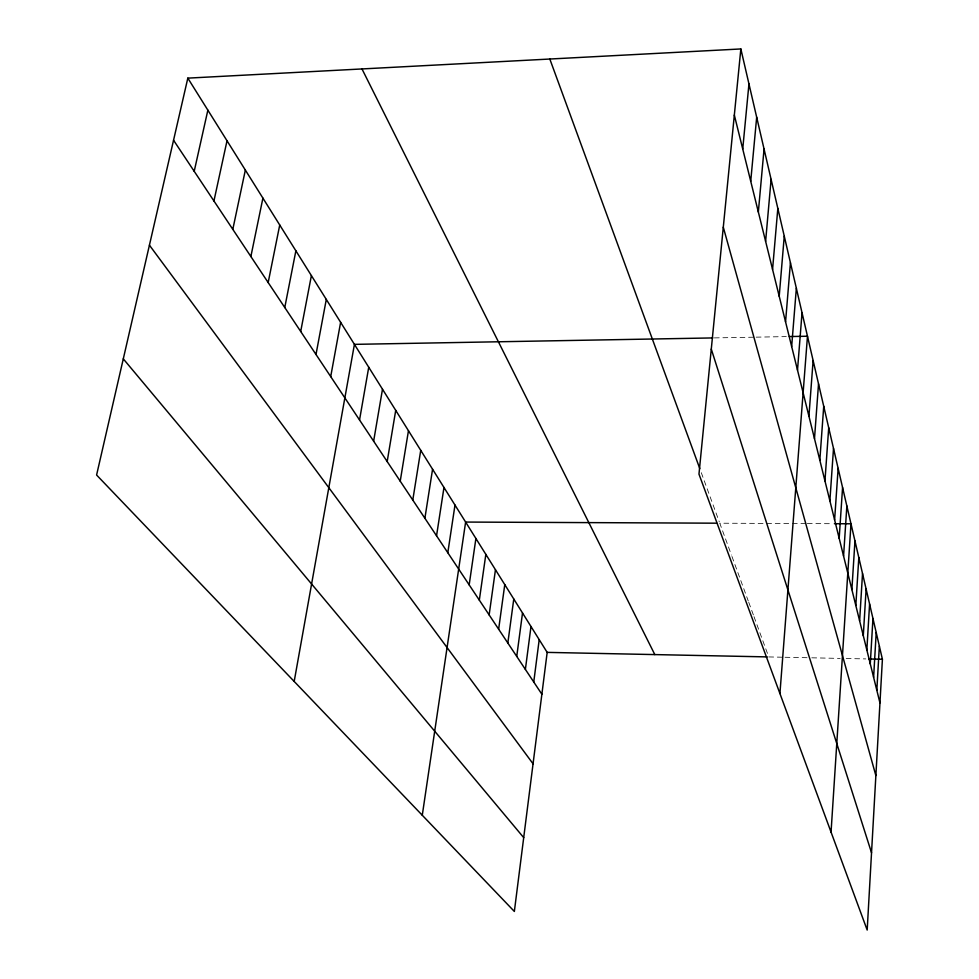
<?xml version="1.0" encoding="UTF-8"?>
<svg xmlns="http://www.w3.org/2000/svg" width="979" height="979" viewBox="0 0 979 979"><rect width="100%" height="100%" fill="white"/><g stroke="black" fill="none" stroke-linecap="round" stroke-linejoin="round"><path stroke-width="0.73" stroke-dasharray="4.89 3.67" d="M714.34 337.902L754.662 337.18M756.155 337.155L786.296 336.605M805.815 523.581L719.785 523.202L731.46 555.105M807.32 523.594L832.884 523.704M768.748 656.933L783.555 657.239M785.036 657.264L810.294 657.778M811.775 657.815L840.202 658.402M846.199 658.524L865.791 658.916M701.294 472.698L719.284 521.856M731.962 556.464L748.262 600.971M748.751 602.305L753.463 615.191M753.989 616.623L767.793 654.327"/><path stroke-width="1.47" d="M740.846 48.95L882.409 659.259L867.186 930.05L698.969 474.13L740.846 48.95L187.821 78.136L96.591 475.023L514.354 911.449L547.175 652.381L187.821 78.136M873.611 677.309L876.205 632.507M876.829 690.317L879.35 646.091M866.843 650.007L869.585 604.006M870.282 663.884L872.95 618.483M863.294 635.665L866.121 589.028M855.817 605.475L858.816 557.54M859.623 620.833L862.523 573.547M831.049 832.126L850.984 523.789L834.389 523.716M851.877 589.578L854.961 540.959M843.568 556.023L846.859 505.984M839.174 538.303L842.576 487.53M829.874 500.771L833.508 448.468M834.61 519.898L838.134 468.366M824.954 480.897L828.711 427.786M819.827 460.203L823.731 406.273M814.491 438.653L818.53 383.878M808.923 416.197L813.121 360.553M779.92 693.524L807.479 336.225L789.331 336.556M797.506 370.111L802.034 312.729M791.656 346.517L796.355 288.254M785.562 321.907L790.432 262.751M779.211 296.233L784.265 236.147M772.566 269.409L777.828 208.38M765.615 241.36L771.097 179.353M758.346 212.002L764.061 149.004M750.722 181.25L756.681 117.223M742.731 148.979L748.959 83.913M533.751 682.008L539.209 639.642M525.38 669.416L530.985 626.523M516.741 656.419L522.517 612.989M507.832 643.019L513.779 599.026M498.641 629.191L504.772 584.622M489.145 614.91L495.46 569.741M479.318 600.139L485.841 554.371M469.174 584.879L475.904 538.499M422.279 815.25L465.625 522.064L716.775 523.19M447.807 552.731L454.99 505.066M436.548 535.807L443.976 487.469M424.886 518.258L432.571 469.235M412.783 500.061L420.737 450.328M400.227 481.166L408.463 430.723M387.182 461.55L395.724 410.372M373.635 441.162L382.495 389.226M359.538 419.967L368.74 367.235M294.19 681.433L354.422 344.363L712.847 337.926M330.706 376.609L340.631 322.311M315.997 354.484L326.301 299.415M300.7 331.477L311.395 275.588M284.767 307.516L295.878 250.808M268.173 282.552L279.737 224.999M250.869 256.522L262.91 198.113M232.806 229.355L245.35 170.052M213.936 200.976L227.018 140.768M194.209 171.301L207.866 110.15M547.175 652.381L767.242 656.897M868.814 658.977L882.409 659.259M123.293 358.852L523.704 837.62M149.432 245.178L533.065 763.804M173.552 140.23L541.876 694.221M361.985 68.946L654.816 654.596M549.819 59.034L699.814 468.66M711.292 349.087L871.53 852.758M723.297 227.201L875.862 775.564M734.336 115.094L879.95 702.91"/></g></svg>
